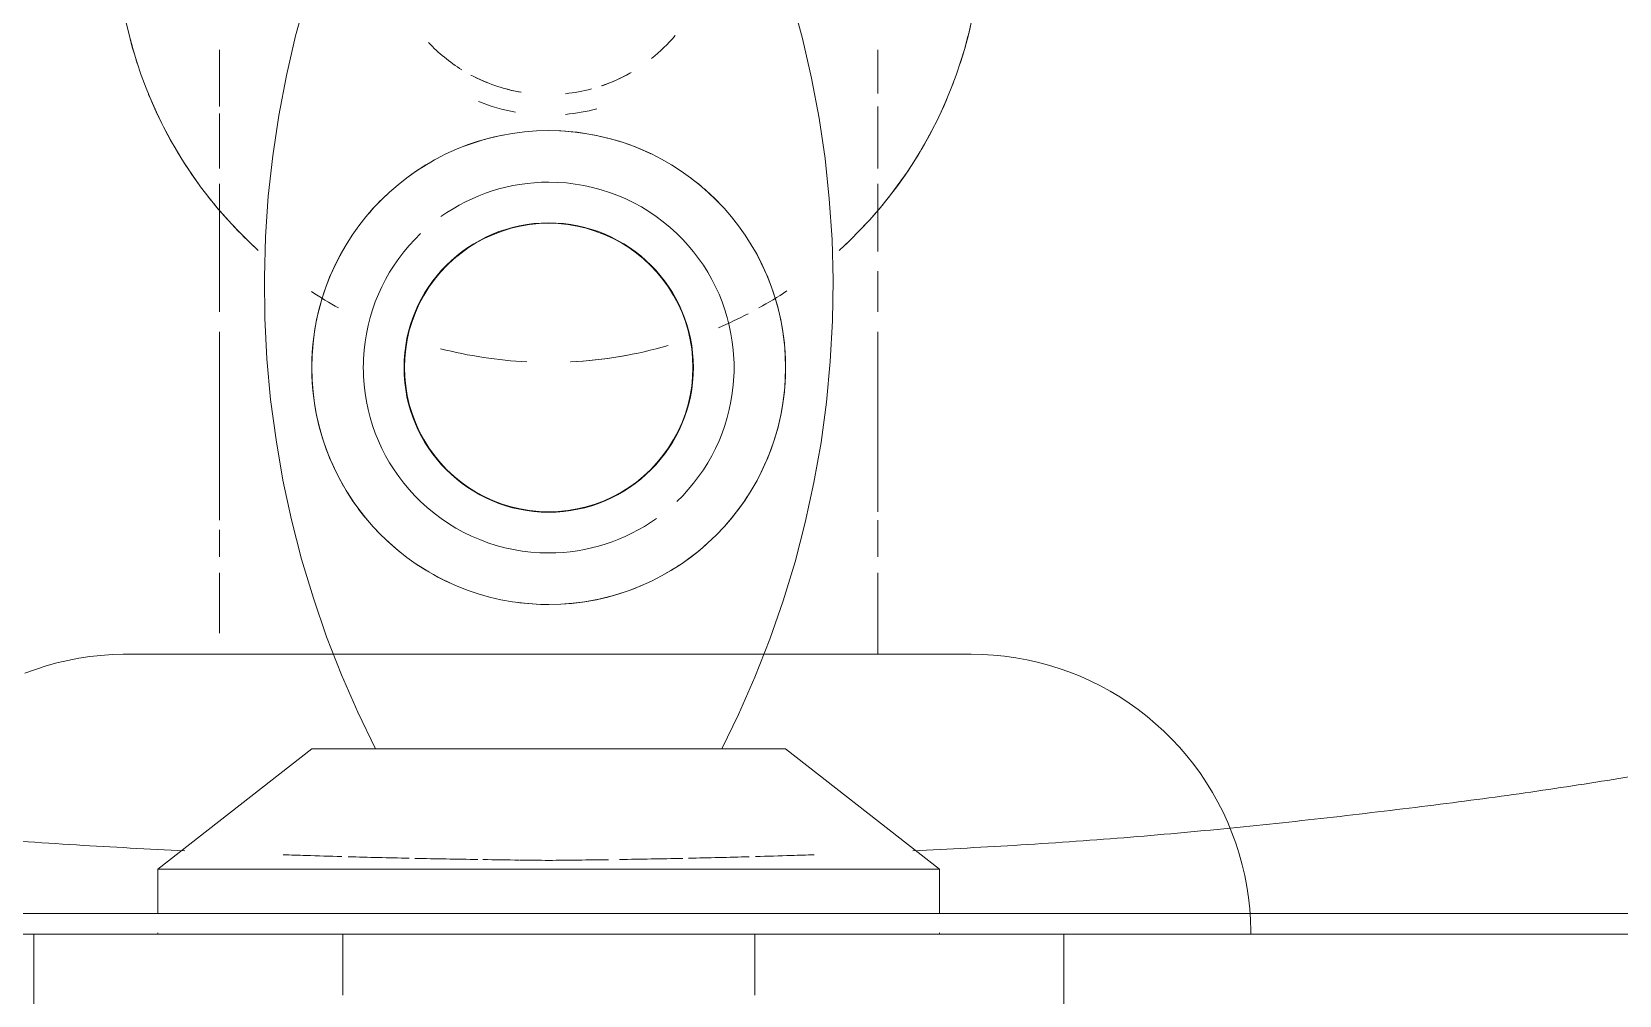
# Model space of a CAD drawing. Header units: millimetres. Extents: x -4000 to 187956, y -58990 to 162485.
# Drawn here: x 869 to 946, y 22795.6 to 22842.4 of the extents above; entities that cross this region are included whole.
import ezdxf

# ---------------------------------------------------------------- set-up
doc = ezdxf.new("R2010")
doc.units = ezdxf.units.MM
doc.layers.add('A-WALL', color=113, linetype='Continuous', lineweight=13)
doc.layers.add('P-SANR-FIXT', color=6, linetype='Continuous', lineweight=9)

# ---------------------------------------------------------------- blocks, each defined once
blk = doc.blocks.new('C307 - C307-V887-FFS - TANG 1')
at = {"layer": 'P-SANR-FIXT', "color": 252}
for p, q in [((-25, 23.855), (-25, 0)), ((25, 0), (25, 23.855)), ((-10, 2.966), (-10, 0)), ((10, 0), (10, 2.966)), ((-18.977, 0), (-18.977, -0.065)), ((0, 0), (-18.977, 0)), ((18.977, 0), (0, 0)), ((18.977, -0.065), (18.977, 0)), ((-18.977, -3.149), (-17.717, -3.149)), ((-17.532, -3.149), (-13.418, -3.149)), ((13.418, -3.149), (18.977, -3.149)), ((-9.959, -9), (-8.132, -9)), ((-7.283, -9), (-5.957, -9)), ((-5.52, -9), (-2.947, -9)), ((-2.191, -9), (0, -9)), ((0, -9), (1.603, -9)), ((2.947, -9), (5.52, -9)), ((5.957, -9), (7.283, -9)), ((8.132, -9), (9.959, -9))]:
    blk.add_line(p, q, dxfattribs=at)
at = {"layer": 'P-SANR-FIXT', "color": 254}
for p, q in [((-29.522, 0), (-34.089, 0)), ((-29.522, 0), (-34.089, 0)), ((-25.777, 0), (-29.34, 0)), ((-17.044, 0), (-29.34, 0)), ((-25, 0), (-24.148, 0)), ((-23.463, 0), (-21.651, 0)), ((-20.662, 0), (-17.678, 0)), ((-16.442, 0), (-17.044, 0)), ((-13.657, 0), (-15.524, 0)), ((-15.521, 0), (-13.492, 0)), ((-10.568, 0), (-13.657, 0)), ((-7.347, 0), (-10.372, 0)), ((-3.702, 0), (-7.262, 0)), ((-6.74, 0), (-3.382, 0)), ((0, 0), (-2.864, 0)), ((-2.588, 0), (4.308, 0)), ((4.704, 0), (0, 0)), ((5, 0), (7.071, 0)), ((7.632, 0), (5.475, 0)), ((8.823, 0), (7.347, 0)), ((13.657, 0), (8.86, 0)), ((13.492, 0), (17.103, 0)), ((29.34, 0), (13.657, 0)), ((17.678, 0), (20.662, 0)), ((21.651, 0), (23.463, 0)), ((24.148, 0), (25, 0)), ((-32.959, -5.425), (-33.166, -4.923)), ((-23.733, -13.196), (-24.258, -13.056)), ((-13.283, -13.585), (-15.976, -13.585)), ((-12.245, -13.585), (-12.893, -13.585)), ((-9.529, -13.585), (-11.296, -13.585)), ((-9.664, -13.585), (-8.933, -13.585)), ((-8.733, -13.585), (-9.468, -13.585)), ((-8.933, -13.585), (-8.188, -13.585)), ((-7.223, -13.585), (-7.985, -13.585)), ((-6.45, -13.585), (-7.223, -13.585)), ((-6.66, -13.585), (-5.879, -13.585)), ((-5.666, -13.585), (-6.45, -13.585)), ((-3.217, -13.585), (-5.902, -13.585)), ((-5.879, -13.585), (-5.089, -13.585)), ((-4.874, -13.585), (-5.666, -13.585)), ((-4.073, -13.585), (-4.874, -13.585)), ((-3.217, -13.585), (-4.634, -13.585)), ((-3.267, -13.585), (-4.073, -13.585)), ((-2.674, -13.585), (-1.859, -13.585)), ((-1.639, -13.585), (-2.455, -13.585)), ((-1.094, -13.585), (-2.426, -13.585)), ((-1.094, -13.585), (-2.426, -13.585)), ((-0.82, -13.585), (-1.639, -13.585)), ((0, -13.585), (-0.82, -13.585)), ((0.221, -13.585), (0, -13.585)), ((1.403, -13.585), (0, -13.585)), ((1.403, -13.585), (0, -13.585)), ((1.041, -13.585), (0.221, -13.585)), ((1.859, -13.585), (1.334, -13.585)), ((3.485, -13.585), (2.674, -13.585)), ((4.29, -13.585), (3.485, -13.585)), ((5.879, -13.585), (5.089, -13.585)), ((6.66, -13.585), (5.879, -13.585)), ((7.43, -13.585), (6.66, -13.585)), ((8.188, -13.585), (7.43, -13.585)), ((7.985, -13.585), (8.733, -13.585)), ((8.933, -13.585), (8.188, -13.585)), ((8.733, -13.585), (9.468, -13.585)), ((9.664, -13.585), (8.933, -13.585)), ((11.296, -13.585), (9.73, -13.585)), ((15.976, -13.585), (13.283, -13.585)), ((21.194, -13.567), (20.651, -13.584)), ((22.813, -13.387), (22.276, -13.469)), ((-15.976, -37.168), (-15.976, -40.17)), ((15.976, -39.833), (15.976, -37.168)), ((-15.976, -40.802), (-15.976, -42.914)), ((15.976, -42.914), (15.976, -40.17))]:
    blk.add_line(p, q, dxfattribs=at)
at = {"layer": 'P-SANR-FIXT', "color": 90}
for p, q in [((-25, 0), (-24.148, 0)), ((-22.398, 0), (-24.104, 0)), ((-23.463, 0), (-21.651, 0)), ((-17.823, 0), (-21.156, 0)), ((-20.662, 0), (-17.678, 0)), ((-16.442, 0), (-17.044, 0)), ((-13.657, 0), (-15.524, 0)), ((-15.521, 0), (-13.492, 0)), ((-10.568, 0), (-12.054, 0)), ((-11.803, 0), (-10.34, 0)), ((-11.803, 0), (-10.34, 0)), ((-7.347, 0), (-10.372, 0)), ((-10.144, 0), (-7.098, 0)), ((-10.144, 0), (-7.098, 0)), ((-5.758, 0), (-6.976, 0)), ((-5.35, 0), (-6.731, 0)), ((-6.47, 0), (-5.152, 0)), ((-6.47, 0), (-5.152, 0)), ((-3.507, 0), (-5.215, 0)), ((-3.507, 0), (-5.215, 0)), ((-5.023, 0), (-3.383, 0)), ((-5.023, 0), (-3.383, 0)), ((0, 0), (-2.707, 0)), ((0, 0), (-2.707, 0)), ((-2.613, 0), (0, 0)), ((-2.613, 0), (0, 0)), ((4.469, 0), (0, 0)), ((4.469, 0), (0, 0)), ((0, 0), (4.307, 0)), ((0, 0), (4.307, 0)), ((5.152, 0), (6.47, 0)), ((5.152, 0), (6.47, 0)), ((6.731, 0), (5.35, 0)), ((7.347, 0), (5.35, 0)), ((7.098, 0), (8.593, 0)), ((7.098, 0), (8.593, 0)), ((8.823, 0), (7.347, 0)), ((8.631, 0), (12.5, 0)), ((8.631, 0), (12.5, 0)), ((12.771, 0), (8.86, 0)), ((13.492, 0), (17.103, 0)), ((17.044, 0), (13.657, 0)), ((17.678, 0), (20.662, 0)), ((21.156, 0), (17.823, 0)), ((21.651, 0), (23.463, 0)), ((24.104, 0), (22.398, 0)), ((24.148, 0), (25, 0)), ((-7.985, -13.585), (-8.733, -13.585)), ((-2.455, -13.585), (-3.267, -13.585)), ((1.334, -13.585), (1.041, -13.585)), ((2.674, -13.585), (1.859, -13.585)), ((5.089, -13.585), (4.29, -13.585))]:
    blk.add_line(p, q, dxfattribs=at)
at = {"layer": 'P-SANR-FIXT', "color": 253}
for p, q in [((-7.632, 0), (-13.418, 0)), ((-10, 0), (-7.071, 0)), ((-10, 0), (-7.071, 0)), ((-6.74, 0), (-3.382, 0)), ((-2.588, 0), (4.308, 0)), ((5, 0), (8.576, 0)), ((7.071, 0), (8.576, 0)), ((13.418, 0), (7.632, 0)), ((8.66, 0), (10, 0)), ((8.66, 0), (10, 0)), ((-13.418, -3.149), (-4.704, -3.149)), ((-3.702, -3.149), (0, -3.149)), ((0, -3.149), (13.418, -3.149)), ((-7.971, -9), (-6.261, -9)), ((-7.283, -9), (-5.957, -9)), ((-5.75, -9), (-2.976, -9)), ((-5.52, -9), (-2.947, -9)), ((-2.203, -9), (0, -9)), ((-2.191, -9), (0, -9)), ((0, -9), (1.603, -9)), ((0, -9), (1.607, -9)), ((2.947, -9), (5.52, -9)), ((2.976, -9), (5.75, -9)), ((5.957, -9), (7.283, -9)), ((6.261, -9), (7.971, -9)), ((-15.976, -13.585), (-15.976, -17.532)), ((-13.154, -13.585), (-15.976, -13.585)), ((-9.529, -13.585), (-11.296, -13.585)), ((11.296, -13.585), (9.73, -13.585)), ((15.976, -13.585), (13.154, -13.585)), ((20.651, -13.584), (20.504, -13.585)), ((15.976, -17.532), (15.976, -14.615)), ((-15.976, -18.31), (-15.976, -20.098)), ((15.976, -19.62), (15.976, -18.31)), ((-15.976, -20.497), (-15.976, -29.239)), ((15.976, -29.239), (15.976, -20.098)), ((-15.976, -30.203), (-15.976, -32.174)), ((15.976, -32.174), (15.976, -30.203)), ((15.976, -36.418), (15.976, -32.202)), ((-15.976, -33.134), (-15.976, -36.418))]:
    blk.add_line(p, q, dxfattribs=at)
at = {"layer": 'P-SANR-FIXT', "color": 250}
for p, q in [((-18.977, -1.002), (-18.977, -3.149)), ((18.977, -3.149), (18.977, -1.002)), ((-18.977, -3.149), (-11.5, -9)), ((-18.977, -3.149), (0, -3.149)), ((0, -3.149), (18.977, -3.149)), ((11.5, -9), (18.977, -3.149)), ((-11.5, -9), (0, -9)), ((0, -9), (11.5, -9))]:
    blk.add_line(p, q, dxfattribs=at)
at = {"layer": 'P-SANR-FIXT', "color": 254, "flags": 128}
for points in [[(-34.033, -1.232), (-34.071, -0.69), (-34.088, -0.147), (-34.089, 0)], [(-9.468, -13.585), (-10.188, -13.585), (-10.891, -13.585), (-11.577, -13.585), (-12.245, -13.585)], [(-8.188, -13.585), (-7.43, -13.585), (-6.66, -13.585)], [(-5.089, -13.585), (-4.29, -13.585), (-3.485, -13.585), (-2.674, -13.585)], [(-1.859, -13.585), (-1.041, -13.585), (-0.221, -13.585), (0, -13.585)], [(0, -13.585), (0.82, -13.585), (1.639, -13.585), (2.455, -13.585), (3.267, -13.585), (4.073, -13.585), (4.874, -13.585)], [(4.874, -13.585), (5.666, -13.585), (6.45, -13.585), (7.223, -13.585), (7.985, -13.585)], [(11.078, -13.585), (10.379, -13.585), (9.664, -13.585)], [(13.064, -13.585), (12.422, -13.585), (11.759, -13.585), (11.078, -13.585)]]:
    blk.add_lwpolyline(points, dxfattribs=at)
at = {"layer": 'P-SANR-FIXT', "color": 253, "flags": 128}
for points in [[(-33.166, -4.923), (-33.352, -4.412), (-33.518, -3.895), (-33.664, -3.371), (-33.788, -2.842), (-33.891, -2.309), (-33.973, -1.772), (-34.033, -1.232)], [(25.426, -12.662), (24.916, -12.848), (24.399, -13.015), (23.875, -13.16), (23.346, -13.284), (22.813, -13.387)], [(-24.258, -13.056), (-24.777, -12.895), (-25.289, -12.714), (-25.794, -12.513), (-26.29, -12.291), (-26.777, -12.05), (-27.254, -11.789), (-27.72, -11.51), (-28.174, -11.212), (-28.617, -10.896), (-29.046, -10.563), (-29.462, -10.213), (-29.863, -9.847), (-30.249, -9.465), (-30.62, -9.067), (-30.974, -8.656), (-31.312, -8.23), (-31.633, -7.791), (-31.935, -7.34), (-32.22, -6.877), (-32.485, -6.403), (-32.732, -5.919), (-32.959, -5.425)], [(-20.504, -13.585), (-21.047, -13.574), (-21.59, -13.541), (-22.13, -13.487), (-22.668, -13.411), (-23.203, -13.314), (-23.733, -13.196)], [(-20.504, -13.585), (-20.487, -13.585), (-20.438, -13.585), (-20.356, -13.585), (-20.242, -13.585), (-20.095, -13.585), (-19.916, -13.585), (-19.705, -13.585), (-19.463, -13.585), (-19.19, -13.585), (-18.885, -13.585), (-18.551, -13.585), (-18.187, -13.585), (-17.794, -13.585), (-17.372, -13.585), (-16.923, -13.585), (-16.446, -13.585), (-15.943, -13.585), (-15.415, -13.585), (-14.862, -13.585), (-14.285, -13.585), (-13.686, -13.585), (-13.064, -13.585), (-12.422, -13.585), (-11.759, -13.585), (-11.078, -13.585), (-10.379, -13.585), (-9.664, -13.585)], [(-12.893, -13.585), (-13.52, -13.585), (-14.126, -13.585), (-14.709, -13.585), (-15.268, -13.585), (-15.803, -13.585), (-16.313, -13.585), (-16.797, -13.585), (-17.253, -13.585), (-17.683, -13.585), (-18.084, -13.585), (-18.456, -13.585), (-18.798, -13.585), (-19.11, -13.585), (-19.392, -13.585), (-19.643, -13.585), (-19.862, -13.585), (-20.05, -13.585), (-20.206, -13.585), (-20.329, -13.585), (-20.419, -13.585), (-20.477, -13.585), (-20.503, -13.585)], [(9.468, -13.585), (10.188, -13.585), (10.891, -13.585), (11.577, -13.585), (12.245, -13.585), (12.893, -13.585), (13.52, -13.585), (14.126, -13.585), (14.709, -13.585), (15.268, -13.585), (15.803, -13.585), (16.313, -13.585), (16.797, -13.585), (17.253, -13.585), (17.683, -13.585), (18.084, -13.585), (18.456, -13.585), (18.798, -13.585), (19.11, -13.585), (19.392, -13.585), (19.643, -13.585), (19.862, -13.585), (20.05, -13.585), (20.206, -13.585), (20.329, -13.585), (20.419, -13.585), (20.477, -13.585), (20.503, -13.585)], [(20.504, -13.585), (20.487, -13.585), (20.438, -13.585), (20.356, -13.585), (20.242, -13.585), (20.095, -13.585), (19.916, -13.585), (19.705, -13.585), (19.463, -13.585), (19.19, -13.585), (18.885, -13.585), (18.551, -13.585), (18.187, -13.585), (17.794, -13.585), (17.372, -13.585), (16.923, -13.585), (16.446, -13.585), (15.943, -13.585), (15.415, -13.585), (14.862, -13.585), (14.285, -13.585), (13.686, -13.585), (13.064, -13.585)], [(22.276, -13.469), (21.736, -13.529), (21.194, -13.567)]]:
    blk.add_lwpolyline(points, dxfattribs=at)
at = {"layer": 'P-SANR-FIXT', "color": 250, "flags": 128}
for points in [[(-11.205, -47.267), (-11.8, -45.383), (-12.319, -43.475), (-12.761, -41.549), (-13.126, -39.607), (-13.414, -37.651), (-13.622, -35.686), (-13.752, -33.713), (-13.803, -31.737), (-13.775, -29.761), (-13.668, -27.787), (-13.482, -25.82), (-13.218, -23.861), (-12.875, -21.914), (-12.455, -19.983), (-11.958, -18.07), (-11.385, -16.178), (-10.736, -14.311), (-10.014, -12.471), (-9.219, -10.662), (-8.41, -9)], [(8.41, -9), (9.272, -10.778), (10.063, -12.59), (10.781, -14.432), (11.424, -16.3), (11.993, -18.194), (12.485, -20.108), (12.9, -22.04), (13.237, -23.988), (13.497, -25.947), (13.678, -27.916), (13.779, -29.889), (13.802, -31.866), (13.746, -33.842), (13.611, -35.814), (13.397, -37.779), (13.105, -39.733), (12.735, -41.675), (12.287, -43.6), (11.763, -45.506), (11.163, -47.389)]]:
    blk.add_lwpolyline(points, dxfattribs=at)
at = {"layer": 'P-SANR-FIXT', "color": 250}
for centre, radius, start, end in [((0, -27.5), 11.5, 90, 270), ((0, -27.5), 11.5, 270, 90), ((0, -27.5), 9, 90, 125.52718), ((0, -27.5), 9, 90, 125.52718), ((0, -27.5), 9, 46.30509, 90), ((0, -27.5), 9, 46.30509, 90), ((0, -27.5), 7.022, 90, 270), ((0, -27.5), 7.022, 270, 90), ((0, -27.5), 9, 174.64349, 185.35651), ((0, -27.5), 9, 174.64349, 185.35651), ((0, -27.5), 9, 354.64349, 5.35651), ((0, -27.5), 9, 354.64349, 5.35651), ((0, -48.75), 21, 132.17111, 192.26173), ((0, -48.75), 21, 347.73465, 47.83006), ((0, -27.5), 9, 226.30509, 270), ((0, -27.5), 9, 226.30509, 270), ((0, -27.5), 9, 270, 305.52718), ((0, -27.5), 9, 270, 305.52718)]:
    blk.add_arc(centre, radius, start, end, dxfattribs=at)
at = {"layer": 'P-SANR-FIXT', "color": 253}
for centre, radius, start, end in [((0, -27.5), 11.5, 92.93685, 114.10891), ((0, -27.5), 11.5, 81.96507, 90), ((0, -27.5), 11.5, 119.3947, 132.36024), ((0, -27.5), 11.5, 55.88224, 65.89109), ((0, -27.5), 11.5, 43.39928, 50.92246), ((0, -27.5), 11.5, 137.17483, 149.01674), ((0, -27.5), 7, 90, 150), ((0, -27.5), 7, 30, 90), ((0, -27.5), 11.5, 31.86405, 40.18998), ((0, -27.5), 11.5, 150, 210), ((0, -27.5), 11.5, 330, 30), ((0, -48.75), 21, 92.88843, 106.03614), ((0, -48.75), 21, 75.53517, 87.11157), ((0, -48.75), 21, 113.1077, 117.44865), ((0, -27.5), 7, 210, 270), ((0, -27.5), 7, 270, 330), ((0, -48.75), 21, 132.96542, 159.34664), ((0, -48.75), 21, 37.56056, 47.03458), ((0, -27.5), 11.5, 222.34916, 233.5957), ((0, -27.5), 11.5, 312.91003, 319.95545), ((0, -27.5), 11.5, 297.71851, 306.36025), ((0, -48.75), 21, 22.36752, 36), ((0, -27.5), 11.5, 244.49196, 267.40312), ((0, -27.5), 11.5, 280.66585, 290.92131), ((0, -48.75), 8, 95.86499, 105), ((0, -48.75), 8, 108.74385, 119.49626), ((0, -48.75), 8, 61.84941, 71.32298), ((0, -48.75), 21, 162, 180), ((0, -48.75), 21, 0, 18)]:
    blk.add_arc(centre, radius, start, end, dxfattribs=at)
at = {"layer": 'P-SANR-FIXT', "color": 252}
for centre, radius, start, end in [((0, -27.5), 9, 133.69491, 174.64349), ((0, -27.5), 9, 133.69491, 174.64349), ((0, -27.5), 9, 5.35651, 46.30509), ((0, -27.5), 9, 5.35651, 46.30509), ((0, -27.5), 7, 150, 210), ((0, -27.5), 7, 330, 30), ((0, -27.5), 9, 185.35651, 226.30509), ((0, -27.5), 9, 185.35651, 226.30509), ((0, -27.5), 9, 313.69491, 354.64349), ((0, -27.5), 9, 313.69491, 354.64349), ((0, -48.75), 21, 119.04645, 123.4129), ((0, -48.75), 21, 56.75911, 60.95355), ((0, -48.75), 9, 95.24512, 105), ((0, -48.75), 9, 67.77174, 79.73315)]:
    blk.add_arc(centre, radius, start, end, dxfattribs=at)
at = {"layer": 'P-SANR-FIXT', "color": 254}
for radius, start, end in [(21, 92.94369, 106.03614), (21, 75.53517, 87.11157), (21, 113.1077, 117.44865), (21, 119.04645, 123.4129), (21, 56.75911, 60.95355), (8, 75, 80.33807)]:
    blk.add_arc((0, -48.75), radius, start, end, dxfattribs=at)
at = {"layer": 'P-SANR-FIXT', "color": 252}
for points, knots in [([(-38.017, 0), (-39.358, 0), (-41.976, 0), (-45.718, 0), (-49.305, 0), (-52.773, 0), (-56.114, 0), (-60.368, 0), (-71.424, 0), (-86.209, 0), (-99.721, 0), (-104.576, 0), (-105.935, 0)], [-0.8, -0.8, -0.8, -0.8, -0.775, -0.75, -0.725, -0.7, -0.675, -0.65, -0.6, -0.4, -0.2, 0, 0, 0, 0]), ([(-13.761, 0), (-14.404, 0), (-15.872, 0), (-18.13, 0), (-20.53, 0), (-22.881, 0), (-25.948, 0), (-29.661, 0), (-33.224, 0), (-35.989, 0), (-38.703, 0), (-41.976, 0), (-45.718, 0), (-49.305, 0), (-52.773, 0), (-56.114, 0), (-60.368, 0), (-63.383, 0), (-65.32, 0)], [-0.9346148, -0.9346148, -0.9346148, -0.9346148, -0.925, -0.9125, -0.9, -0.8875, -0.875, -0.85, -0.825, -0.8125, -0.8, -0.775, -0.75, -0.725, -0.7, -0.675, -0.65, -0.6, -0.6, -0.6, -0.6]), ([(-13.761, 0), (-14.404, 0), (-15.872, 0), (-18.13, 0), (-20.53, 0), (-22.881, 0), (-25.948, 0), (-29.661, 0), (-33.224, 0), (-35.989, 0), (-37.346, 0), (-38.017, 0)], [-0.9346148, -0.9346148, -0.9346148, -0.9346148, -0.925, -0.9125, -0.9, -0.8875, -0.875, -0.85, -0.825, -0.8125, -0.8, -0.8, -0.8, -0.8]), ([(105.935, 0), (104.576, 0), (99.721, 0), (86.209, 0), (71.424, 0), (60.368, 0), (56.114, 0), (52.773, 0), (49.305, 0), (45.718, 0), (42.599, 0), (40.014, 0), (38.024, 0), (35.989, 0), (33.224, 0), (29.661, 0), (25.948, 0), (22.881, 0), (20.53, 0), (18.13, 0), (15.872, 0), (14.404, 0), (13.761, 0)], [-1, -1, -1, -1, -0.8, -0.6, -0.4, -0.35, -0.325, -0.3, -0.275, -0.25, -0.225, -0.2125, -0.2, -0.1875, -0.175, -0.15, -0.125, -0.1125, -0.1, -0.0875, -0.075, -0.0653852, -0.0653852, -0.0653852, -0.0653852]), ([(105.935, 0), (104.576, 0), (99.721, 0), (86.209, 0), (71.424, 0), (60.368, 0), (56.114, 0), (52.773, 0), (49.305, 0), (45.718, 0), (42.599, 0), (40.014, 0), (38.024, 0), (35.989, 0), (33.224, 0), (29.661, 0), (25.948, 0), (22.881, 0), (20.53, 0), (18.13, 0), (15.872, 0), (14.404, 0), (13.761, 0)], [-1, -1, -1, -1, -0.8, -0.6, -0.4, -0.35, -0.325, -0.3, -0.275, -0.25, -0.225, -0.2125, -0.2, -0.1875, -0.175, -0.15, -0.125, -0.1125, -0.1, -0.0875, -0.075, -0.0653852, -0.0653852, -0.0653852, -0.0653852]), ([(-12.882, -3.854), (-12.516, -3.842), (-11.575, -3.81), (-10.627, -3.781), (-10.046, -3.764)], [-0.05480691, -0.05480691, -0.05480691, -0.05480691, -0.05, -0.04245581, -0.04245581, -0.04245581, -0.04245581]), ([(10.046, -3.764), (10.627, -3.781), (11.575, -3.81), (12.516, -3.842), (12.882, -3.854)], [-0.95754419, -0.95754419, -0.95754419, -0.95754419, -0.95, -0.94519309, -0.94519309, -0.94519309, -0.94519309])]:
    blk.add_open_spline(points, degree=3, knots=knots, dxfattribs=at)
at = {"layer": 'P-SANR-FIXT', "color": 254}
for points in [[(-77.989, 0), (-76.845, 0), (-74.486, 0), (-70.736, 0), (-66.782, 0), (-62.637, 0), (-58.28, 0), (-53.712, 0), (-48.959, 0), (-45.694, 0), (-44.03, 0)], [(-22.797, 0), (-20.726, 0), (-18.64, 0), (-16.537, 0)], [(-15.559, 0), (-14.91, 0), (-14.259, 0), (-13.606, 0)], [(-15.559, 0), (-14.91, 0), (-14.259, 0), (-13.606, 0)], [(-10.258, 0), (-9.256, 0), (-8.25, 0), (-7.24, 0)], [(-10.258, 0), (-9.256, 0), (-8.25, 0), (-7.24, 0)], [(-5.414, 0), (-5.96, 0), (-6.503, 0), (-7.042, 0)], [(-5.414, 0), (-5.96, 0), (-6.503, 0), (-7.042, 0)], [(-3.562, 0), (-4.137, 0), (-4.71, 0), (-5.279, 0)], [(-3.562, 0), (-4.137, 0), (-4.71, 0), (-5.279, 0)], [(0, 0), (-0.926, 0), (-1.845, 0), (-2.755, 0)], [(0, 0), (-0.926, 0), (-1.845, 0), (-2.755, 0)], [(4.529, 0), (3.041, 0), (1.532, 0), (0, 0)], [(4.529, 0), (3.041, 0), (1.532, 0), (0, 0)], [(7.413, 0), (6.751, 0), (6.085, 0), (5.414, 0)], [(7.413, 0), (6.751, 0), (6.085, 0), (5.414, 0)], [(7.239, 0), (9.383, 0), (11.506, 0), (13.609, 0)], [(7.239, 0), (9.383, 0), (11.506, 0), (13.609, 0)]]:
    blk.add_open_spline(points, degree=3, dxfattribs=at)
for points, knots in [([(-62.601, 0), (-61.184, 0), (-58.28, 0), (-53.712, 0), (-48.959, 0), (-44.061, 0), (-38.979, 0), (-31.937, 0), (-24.432, 0), (-18.64, 0), (-16.537, 0)], [-0.3333333, -0.3333333, -0.3333333, -0.3333333, -0.3055556, -0.2777778, -0.25, -0.2222222, -0.1944444, -0.1666667, -0.1111111, -0.0798529, -0.0798529, -0.0798529, -0.0798529]), ([(-44.03, 0), (-42.367, 0), (-38.979, 0), (-31.937, 0), (-26.479, 0), (-22.797, 0)], [-0.2222222, -0.2222222, -0.2222222, -0.2222222, -0.1944444, -0.1666667, -0.1111111, -0.1111111, -0.1111111, -0.1111111]), ([(-13.606, 0), (-12.937, 0), (-11.889, 0), (-10.836, 0), (-10.455, 0)], [-0.06540021, -0.06540021, -0.06540021, -0.06540021, -0.05555556, -0.05001144, -0.05001144, -0.05001144, -0.05001144]), ([(-13.606, 0), (-12.937, 0), (-11.889, 0), (-10.836, 0), (-10.455, 0)], [-0.06540021, -0.06540021, -0.06540021, -0.06540021, -0.05555556, -0.05001144, -0.05001144, -0.05001144, -0.05001144]), ([(13.609, 0), (13.886, 0), (16.991, 0), (20.052, 0), (22.81, 0)], [-0.9346285, -0.9346285, -0.9346285, -0.9346285, -0.93055556, -0.88888889, -0.88888889, -0.88888889, -0.88888889]), ([(13.609, 0), (13.886, 0), (18.878, 0), (26.055, 0), (35.063, 0), (41.587, 0), (47.773, 0), (53.735, 0), (59.41, 0), (66.523, 0), (74.666, 0), (81.705, 0), (86.687, 0), (92.559, 0), (96.35, 0), (98.702, 0)], [-0.9346285, -0.9346285, -0.9346285, -0.9346285, -0.9305556, -0.8611111, -0.8263889, -0.7916667, -0.7569444, -0.7222222, -0.6875, -0.6527778, -0.5833333, -0.5138889, -0.4791667, -0.4444444, -0.3346796, -0.3346796, -0.3346796, -0.3346796]), ([(22.81, 0), (24.649, 0), (28.757, 0), (35.063, 0), (41.587, 0), (47.773, 0), (53.735, 0), (59.41, 0), (66.523, 0), (72.711, 0), (76.839, 0), (77.983, 0)], [-0.8888889, -0.8888889, -0.8888889, -0.8888889, -0.8611111, -0.8263889, -0.7916667, -0.7569444, -0.7222222, -0.6875, -0.6527778, -0.5833333, -0.5555556, -0.5555556, -0.5555556, -0.5555556])]:
    blk.add_open_spline(points, degree=3, knots=knots, dxfattribs=at)
at = {"layer": 'P-SANR-FIXT', "color": 253}
for points in [[(-10.64, 0), (-11.692, 0), (-12.733, 0), (-13.761, 0)], [(-10.64, 0), (-11.692, 0), (-12.733, 0), (-13.761, 0)], [(-7.413, 0), (-8.433, 0), (-9.443, 0), (-10.442, 0)], [(-7.413, 0), (-8.433, 0), (-9.443, 0), (-10.442, 0)], [(-1.428, -3.595), (-0.953, -3.589), (-0.477, -3.584), (0, -3.58)]]:
    blk.add_open_spline(points, degree=3, dxfattribs=at)
at = {"layer": 'P-SANR-FIXT', "color": 90}
for points in [[(-6.873, 0), (-6.339, 0), (-5.804, 0), (-5.268, 0)], [(-6.873, 0), (-6.339, 0), (-5.804, 0), (-5.268, 0)], [(-5.135, 0), (-4.576, 0), (-4.015, 0), (-3.453, 0)], [(-5.135, 0), (-4.576, 0), (-4.015, 0), (-3.453, 0)], [(-2.667, 0), (-1.781, 0), (-0.892, 0), (0, 0)], [(-2.667, 0), (-1.781, 0), (-0.892, 0), (0, 0)], [(0, 0), (1.476, 0), (2.942, 0), (4.399, 0)], [(0, 0), (1.476, 0), (2.942, 0), (4.399, 0)], [(5.268, 0), (5.927, 0), (6.584, 0), (7.239, 0)], [(5.268, 0), (5.927, 0), (6.584, 0), (7.239, 0)]]:
    blk.add_open_spline(points, degree=3, dxfattribs=at)
at = {"layer": 'P-SANR-FIXT', "color": 253}
blk.add_open_spline([(13.761, 0), (12.733, 0), (10.641, 0), (8.501, 0), (7.413, 0)], degree=3, knots=[-0.06538525, -0.06538525, -0.06538525, -0.06538525, -0.05, -0.03445572, -0.03445572, -0.03445572, -0.03445572], dxfattribs=at)
blk.add_open_spline([(13.761, 0), (12.733, 0), (10.641, 0), (8.501, 0), (7.413, 0)], degree=3, knots=[-0.06538525, -0.06538525, -0.06538525, -0.06538525, -0.05, -0.03445572, -0.03445572, -0.03445572, -0.03445572], dxfattribs=at)
at = {"layer": 'P-SANR-FIXT', "color": 252}
for points in [[(-9.733, -3.756), (-8.756, -3.728), (-7.772, -3.704), (-6.781, -3.683)], [(-6.506, -3.677), (-5.489, -3.655), (-4.464, -3.637), (-3.433, -3.621)], [(-2.907, -3.613), (-2.415, -3.606), (-1.922, -3.6), (-1.428, -3.595)], [(0, -3.58), (0.47, -3.584), (0.938, -3.589), (1.404, -3.594)], [(1.428, -3.595), (2.02, -3.601), (2.611, -3.609), (3.199, -3.618)], [(3.433, -3.621), (4.464, -3.637), (5.489, -3.655), (6.506, -3.677)], [(6.781, -3.683), (7.772, -3.704), (8.756, -3.728), (9.733, -3.756)], [(-2.59, -41.181), (-3.08, -41.349), (-3.554, -41.564), (-4.002, -41.823)], [(3.776, -41.697), (3.03, -41.298), (2.22, -41.018), (1.388, -40.871)], [(5.828, -43.272), (5.35, -42.764), (4.806, -42.318), (4.213, -41.95)], [(-4.995, -42.501), (-5.409, -42.832), (-5.791, -43.205), (-6.131, -43.611)]]:
    blk.add_open_spline(points, degree=3, dxfattribs=at)
at = {"layer": 'P-SANR-FIXT', "color": 250}
for points, knots in [([(-147.158, -53.548), (-141.715, -47.207), (-129.301, -35.807), (-110.04, -24.615), (-92.235, -17.39), (-80.045, -13.582), (-70.877, -11.275), (-65.448, -10.056), (-61.248, -9.203), (-56.941, -8.397), (-52.536, -7.633), (-48.753, -7.046), (-45.649, -6.609), (-43.276, -6.3), (-40.864, -6.004), (-37.602, -5.618), (-33.432, -5.166), (-28.273, -4.692), (-23.025, -4.319), (-19.445, -4.13), (-17.669, -4.048)], [-1, -1, -1, -1, -0.8, -0.6, -0.5, -0.4, -0.35, -0.325, -0.3, -0.275, -0.25, -0.225, -0.2125, -0.2, -0.1875, -0.175, -0.15, -0.125, -0.1, -0.07606, -0.07606, -0.07606, -0.07606]), ([(17.669, -4.048), (19.445, -4.13), (23.025, -4.319), (28.273, -4.692), (33.432, -5.166), (37.602, -5.618), (40.864, -6.004), (44.081, -6.399), (47.997, -6.927), (52.535, -7.633), (56.941, -8.397), (61.248, -9.203), (65.448, -10.056), (70.877, -11.275), (85.281, -14.901), (106.179, -22.375), (129.304, -35.807), (141.715, -47.207), (147.158, -53.548)], [-0.92394, -0.92394, -0.92394, -0.92394, -0.9, -0.875, -0.85, -0.825, -0.8125, -0.8, -0.775, -0.75, -0.725, -0.7, -0.675, -0.65, -0.6, -0.4, -0.2, 0, 0, 0, 0])]:
    blk.add_open_spline(points, degree=3, knots=knots, dxfattribs=at)
blk = doc.blocks.new('CMF2_NHAXUONG_A_rvt-1-FFS - TANG 1')
at = {"layer": 'A-WALL', "color": 50, "lineweight": 15}
for p, q in [((499.788, 22799.579), (1299.788, 22799.579)), ((883.482, 22799.579), (881.696, 22799.579)), ((888.017, 22799.579), (886.248, 22799.579)), ((891.819, 22799.579), (890.352, 22799.579)), ((896.275, 22799.579), (894.047, 22799.579)), ((897.696, 22799.579), (896.334, 22799.579)), ((899.337, 22799.579), (898.097, 22799.579)), ((903.107, 22799.579), (901.846, 22799.579)), ((906.953, 22799.579), (905.178, 22799.579))]:
    blk.add_line(p, q, dxfattribs=at)
at = {"layer": 'A-WALL', "color": 255, "lineweight": 15}
for p, q in [((869.608, 22799.579), (866.446, 22799.579)), ((873.372, 22799.579), (870.296, 22799.579)), ((878.22, 22799.579), (875.726, 22799.579)), ((912.695, 22799.579), (910.739, 22799.579)), ((916.795, 22799.579), (914.722, 22799.579)), ((921.847, 22799.579), (918.486, 22799.579)), ((925.962, 22799.579), (924.488, 22799.579)), ((927.93, 22799.579), (926.322, 22799.579))]:
    blk.add_line(p, q, dxfattribs=at)
at = {"layer": 'A-WALL', "color": 71, "lineweight": 15}
for p, q in [((930.8, 22799.579), (927.93, 22799.579)), ((945.291, 22799.579), (932.899, 22799.579))]:
    blk.add_line(p, q, dxfattribs=at)
at = {"layer": 'P-SANR-FIXT', "color": 250, "lineweight": 9, "rotation": 180}
blk.add_blockref('C307 - C307-V887-FFS - TANG 1', (894.047, 22798.577), dxfattribs=at)

msp = doc.modelspace()

# ---------------------------------------------------------------- block references
at = {"lineweight": 5}
msp.add_blockref('CMF2_NHAXUONG_A_rvt-1-FFS - TANG 1', (0, 0), dxfattribs=at)

doc.saveas('drawing.dxf')
